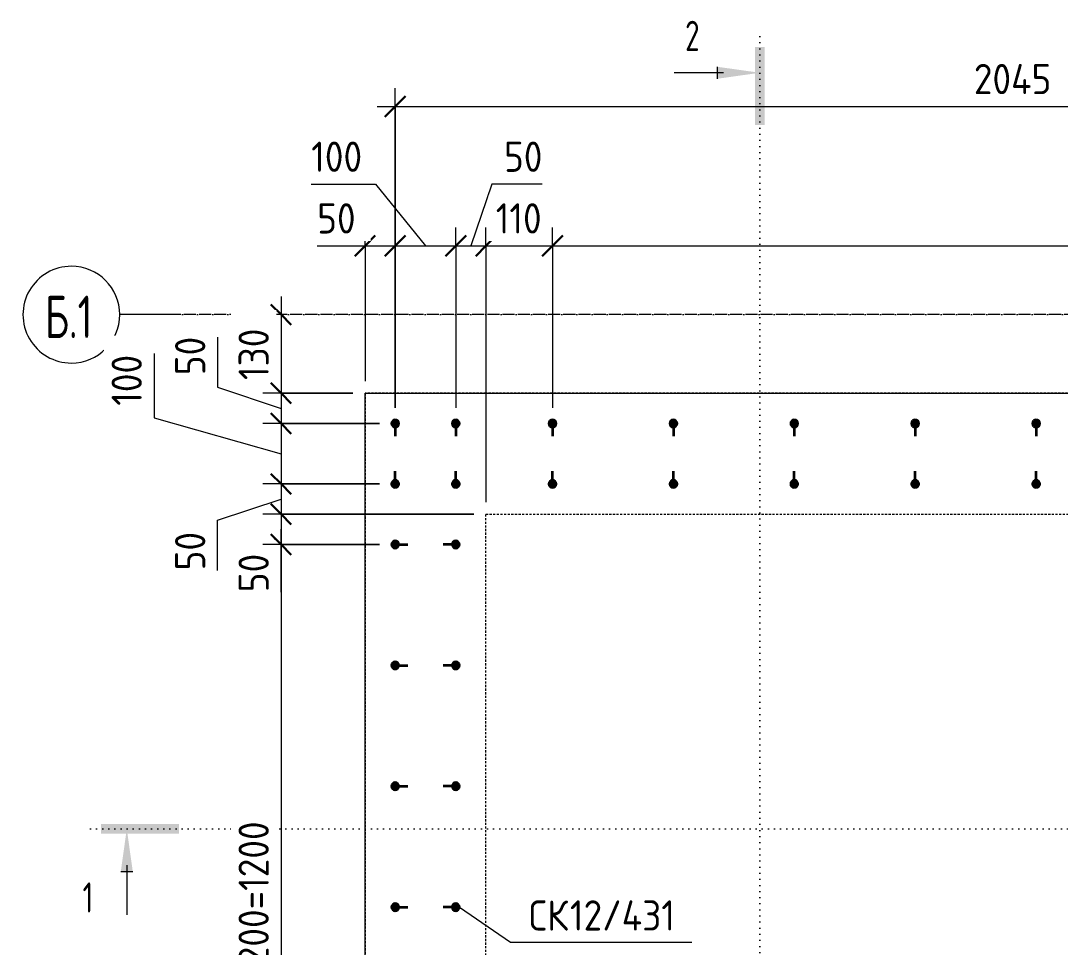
# Model space of a CAD drawing. Header units: millimetres. Extents: x 38156 to 72532, y -3741 to 33881.
# Drawn here: x 65326 to 67045, y 32349 to 33881 of the extents above; entities that cross this region are included whole.
import ezdxf

# ---------------------------------------------------------------- set-up
doc = ezdxf.new("R2010")
doc.units = ezdxf.units.MM
for name, pattern in [('01 Штриховая _4 мм_', [6, 3.5, -2.5]), ('02 Штрихпунктирная _20 мм_', [25, 20, -2.5, 0, -2.5]), ('04 Пунктир 10мм', [10, 0, -10])]:
    doc.linetypes.add(name, pattern=pattern)
for name, color, linetype, lineweight in [('AA_Dim', 7, 'Continuous', 9), ('AA_Dim-20', 7, 'Continuous', 9), ('AA_Linii', 7, 'Continuous', 9), ('AA_Razrez', 7, 'Continuous', 9), ('AA_Vinoska', 7, 'Continuous', 9), ('AF_Stena_Опалубка', 253, 'Continuous', 20), ('KR_Armatura', 7, 'Continuous', 20), ('KR_Armatura_Tonkie', 7, 'Continuous', 20), ('KR_Fundament', 7, 'Continuous', 20), ('Оси', 7, 'Continuous', 9)]:
    doc.layers.add(name, color=color, linetype=linetype, lineweight=lineweight)
doc.styles.add('ISOCPEUR', font='isocpeur.ttf', dxfattribs={"width": 0.7, "height": 70})
doc.styles.add('ISOCPEUR_1', font='isocpeur.ttf', dxfattribs={"width": 0.7, "height": 50})
doc.styles.add('ISOCPEUR_2', font='isocpeur.ttf', dxfattribs={"width": 0.9, "height": 50})
doc.dimstyles.new('01_Точн_3_знака__непрозр_', dxfattribs={"dimscale": 304.8, "dimtxt": 49.799059, "dimasz": 0.111549, "dimexe": 0.098425, "dimexo": 0.065617, "dimgap": 0.016404, "dimtad": 1, "dimdec": 3, "dimrnd": 0.001, "dimdsep": 46, "dimtxsty": 'ISOCPEUR_2', "dimblk1": 'OBLIQUE', "dimblk2": 'OBLIQUE', "dimsah": 1, "dimcen": 0.09, "dimdle": 0.098425, "dimazin": 0, "dimtfac": 1, "dimtdec": 4, "dimtix": 1, "dimtmove": 1, "dimatfit": 3, "dimfxl": 1, "dimtvp": 1, "dimtfill": 1, "dimtolj": 1, "dimtzin": 0, "dimlwd": 18, "dimlwe": 18, "dimarcsym": 2})
doc.dimstyles.new('01_Точн_3_знака__непрозр__1', dxfattribs={"dimscale": 304.8, "dimtxt": 49.799059, "dimasz": 0.111549, "dimexe": 0.098425, "dimexo": 0.065617, "dimgap": 0.016404, "dimtad": 1, "dimdec": 3, "dimrnd": 0.001, "dimdsep": 46, "dimtxsty": 'ISOCPEUR_2', "dimblk1": 'OBLIQUE', "dimblk2": 'OBLIQUE', "dimsah": 1, "dimcen": 0.09, "dimdle": 0.098425, "dimazin": 0, "dimtfac": 1, "dimtdec": 4, "dimtix": 1, "dimtmove": 0, "dimatfit": 3, "dimfxl": 1, "dimtvp": 1, "dimtfill": 1, "dimtolj": 1, "dimtzin": 0, "dimlwd": 18, "dimlwe": 18, "dimarcsym": 2})

# ---------------------------------------------------------------- blocks, each defined once
blk = doc.blocks.new('351_Ряд стержней П переменный шаг _НесАрм_РабПлоск_ - Тип 1-3750296-ФП_Вып')
at = {"layer": 'KR_Armatura_Tonkie', "lineweight": 35}
for points in [[(-12, 2055), (-11.8, 2053.4), (-11.2, 2052), (-9.6, 2050.3), (-9, 2049.8), (-7.6, 2049.2), (-6, 2049), (-4.4, 2049.2), (-2.4, 2050.3), (-1.8, 2050.8), (-0.8, 2052), (-0.2, 2053.4), (0, 2055), (-0.2, 2056.6), (-0.8, 2058), (-1.8, 2059.2), (-3, 2060.2), (-4.4, 2060.8), (-6, 2061), (-7.6, 2060.8), (-9, 2060.2), (-10.2, 2059.2), (-11.2, 2058), (-11.8, 2056.6)], [(88, 2055), (88.2, 2053.4), (88.8, 2052), (90.4, 2050.3), (91, 2049.8), (92.4, 2049.2), (94, 2049), (95.6, 2049.2), (97.6, 2050.3), (98.2, 2050.8), (99.2, 2052), (99.8, 2053.4), (100, 2055), (99.8, 2056.6), (99.2, 2058), (98.2, 2059.2), (97, 2060.2), (95.6, 2060.8), (94, 2061), (92.4, 2060.8), (91, 2060.2), (89.8, 2059.2), (88.8, 2058), (88.2, 2056.6)], [(-12, 1955), (-11.8, 1953.4), (-11.2, 1952), (-10.1, 1950.6), (-9, 1949.8), (-7.6, 1949.2), (-6, 1949), (-4.4, 1949.2), (-3, 1949.8), (-1.8, 1950.8), (-0.8, 1952), (-0.2, 1953.4), (0, 1955), (-0.2, 1956.6), (-0.9, 1958.1), (-1.8, 1959.2), (-3, 1960.2), (-4.4, 1960.8), (-6, 1961), (-7.6, 1960.8), (-9, 1960.2), (-10.2, 1959.2), (-11.2, 1958), (-11.8, 1956.6)], [(88, 1955), (88.2, 1953.4), (88.8, 1952), (89.8, 1950.8), (91, 1949.8), (92.4, 1949.2), (94, 1949), (95.6, 1949.2), (97, 1949.8), (98.2, 1950.8), (99.2, 1952), (99.8, 1953.4), (100, 1955), (99.8, 1956.6), (99.1, 1958.1), (98.2, 1959.2), (97, 1960.2), (95.6, 1960.8), (94, 1961), (92.4, 1960.8), (91, 1960.2), (89.8, 1959.2), (88.8, 1958), (88.2, 1956.6)], [(-12, 1795), (-11.8, 1793.4), (-11.2, 1792), (-10.1, 1790.6), (-9, 1789.8), (-7.6, 1789.2), (-6, 1789), (-4.4, 1789.2), (-3, 1789.8), (-1.8, 1790.8), (-0.8, 1792), (-0.2, 1793.4), (0, 1795), (-0.2, 1796.6), (-0.8, 1798), (-1.8, 1799.2), (-3, 1800.2), (-4.4, 1800.8), (-6, 1801), (-7.6, 1800.8), (-9, 1800.2), (-10.2, 1799.2), (-11.2, 1798), (-11.8, 1796.6)], [(88, 1795), (88.2, 1793.4), (88.8, 1792), (89.8, 1790.8), (91, 1789.8), (92.4, 1789.2), (94, 1789), (95.6, 1789.2), (97, 1789.8), (98.2, 1790.8), (99.2, 1792), (99.8, 1793.4), (100, 1795), (99.8, 1796.6), (99.2, 1798), (98.2, 1799.2), (97, 1800.2), (95.6, 1800.8), (94, 1801), (92.4, 1800.8), (91, 1800.2), (89.8, 1799.2), (88.8, 1798), (88.2, 1796.6)], [(-12, 1595), (-11.8, 1593.4), (-11.2, 1592), (-10.1, 1590.6), (-8.6, 1589.6), (-7.6, 1589.2), (-6, 1589), (-4.4, 1589.2), (-3, 1589.8), (-1.8, 1590.8), (-0.8, 1592), (-0.2, 1593.4), (0, 1595), (-0.2, 1596.6), (-0.8, 1598), (-1.8, 1599.2), (-3, 1600.2), (-4.4, 1600.8), (-6, 1601), (-7.6, 1600.8), (-9, 1600.2), (-10.2, 1599.2), (-11.2, 1598), (-11.8, 1596.6)], [(88, 1595), (88.2, 1593.4), (88.8, 1592), (89.8, 1590.8), (91.4, 1589.6), (92.4, 1589.2), (94, 1589), (95.6, 1589.2), (97, 1589.8), (98.2, 1590.8), (99.2, 1592), (99.8, 1593.4), (100, 1595), (99.8, 1596.6), (99.2, 1598), (98.2, 1599.2), (97, 1600.2), (95.6, 1600.8), (94, 1601), (92.4, 1600.8), (91, 1600.2), (89.8, 1599.2), (88.8, 1598), (88.2, 1596.6)], [(-12, 1395), (-11.8, 1393.4), (-11.2, 1392), (-10.1, 1390.6), (-9, 1389.8), (-7.6, 1389.2), (-6, 1389), (-3.7, 1389.5), (-3, 1389.8), (-1.8, 1390.8), (-0.7, 1392.2), (-0.2, 1393.4), (0, 1395), (-0.2, 1396.6), (-1.1, 1398.4), (-1.8, 1399.2), (-3, 1400.2), (-4.4, 1400.8), (-6, 1401), (-7.6, 1400.8), (-9, 1400.2), (-10.2, 1399.2), (-11.2, 1398), (-11.8, 1396.6)], [(88, 1395), (88.2, 1393.4), (88.8, 1392), (89.8, 1390.8), (91, 1389.8), (92.4, 1389.2), (94, 1389), (95.6, 1389.2), (97, 1389.8), (98.2, 1390.8), (99.3, 1392.2), (99.8, 1393.4), (100, 1395), (99.8, 1396.6), (99.2, 1398), (98.2, 1399.2), (97, 1400.2), (95.6, 1400.8), (94, 1401), (92.4, 1400.8), (91, 1400.2), (89.8, 1399.2), (88.8, 1398), (88.2, 1396.6)], [(-12, 1195), (-11.8, 1193.4), (-11.2, 1192), (-10.1, 1190.6), (-9, 1189.8), (-7.6, 1189.2), (-6, 1189), (-4.4, 1189.2), (-3, 1189.8), (-1.8, 1190.8), (-0.8, 1192), (-0.2, 1193.4), (0, 1195), (-0.2, 1196.6), (-0.8, 1198), (-1.8, 1199.2), (-3, 1200.2), (-4.4, 1200.8), (-6, 1201), (-7.6, 1200.8), (-9, 1200.2), (-10.2, 1199.2), (-11.2, 1198), (-11.8, 1196.6)], [(88, 1195), (88.2, 1193.4), (88.8, 1192), (89.8, 1190.8), (91, 1189.8), (92.4, 1189.2), (94, 1189), (95.6, 1189.2), (97, 1189.8), (98.2, 1190.8), (99.2, 1192), (99.8, 1193.4), (100, 1195), (99.8, 1196.6), (99.2, 1198), (98.2, 1199.2), (97, 1200.2), (95.6, 1200.8), (94, 1201), (92.4, 1200.8), (91, 1200.2), (89.8, 1199.2), (88.8, 1198), (88.2, 1196.6)], [(-12, 995), (-11.8, 993.4), (-11.2, 992), (-10.1, 990.6), (-9, 989.8), (-7.6, 989.2), (-6, 989), (-4.4, 989.2), (-3, 989.8), (-1.8, 990.8), (-0.8, 992), (-0.2, 993.4), (0, 995), (-0.5, 997.4), (-0.8, 998), (-1.8, 999.2), (-3, 1000.2), (-4.4, 1000.8), (-6, 1001), (-7.6, 1000.8), (-9, 1000.2), (-10.2, 999.2), (-11.2, 998), (-11.8, 996.6)], [(88, 995), (88.2, 993.4), (88.8, 992), (89.8, 990.8), (91, 989.8), (92.4, 989.2), (94, 989), (95.6, 989.2), (97, 989.8), (98.2, 990.8), (99.2, 992), (99.8, 993.4), (100, 995), (99.5, 997.4), (99.2, 998), (98.2, 999.2), (97, 1000.2), (95.6, 1000.8), (94, 1001), (92.4, 1000.8), (91, 1000.2), (89.8, 999.2), (88.5, 997.4), (88.2, 996.6)]]:
    blk.add_hatch(color=256, dxfattribs=at).paths.add_polyline_path(points)
at = {"layer": 'KR_Armatura'}
for centre in [(-6, 2055), (94, 2055), (-6, 1955), (94, 1955), (-6, 1795), (94, 1795), (-6, 1595), (94, 1595), (-6, 1395), (94, 1395), (-6, 1195), (94, 1195), (-6, 995), (94, 995)]:
    blk.add_circle(centre, 6, dxfattribs=at)
at = {"layer": 'KR_Armatura_Tonkie', "lineweight": 35}
for p, q in [((0, 2055), (15, 2055)), ((88, 2055), (73, 2055)), ((0, 1955), (15, 1955)), ((88, 1955), (73, 1955)), ((0, 1795), (15, 1795)), ((88, 1795), (73, 1795)), ((0, 1595), (15, 1595)), ((88, 1595), (73, 1595)), ((0, 1395), (15, 1395)), ((88, 1395), (73, 1395)), ((0, 1195), (15, 1195)), ((88, 1195), (73, 1195)), ((0, 995), (15, 995)), ((88, 995), (73, 995))]:
    blk.add_line(p, q, dxfattribs=at)
for centre, start, end in [((-6, 2055), 360, 180), ((-6, 2055), 180, 0), ((94, 2055), 360, 180), ((94, 2055), 180, 360), ((-6, 1955), 360, 180), ((94, 1955), 360, 180), ((-6, 1955), 180, 0), ((94, 1955), 180, 360), ((-6, 1795), 360, 180), ((-6, 1795), 180, 0), ((94, 1795), 360, 180), ((94, 1795), 180, 360), ((-6, 1595), 360, 180), ((94, 1595), 360, 180), ((-6, 1595), 180, 0), ((94, 1595), 180, 360), ((-6, 1395), 360, 180), ((-6, 1395), 180, 0), ((94, 1395), 360, 180), ((94, 1395), 180, 360), ((-6, 1195), 360, 180), ((-6, 1195), 180, 0), ((94, 1195), 360, 180), ((94, 1195), 180, 360), ((-6, 995), 360, 180), ((94, 995), 360, 180), ((-6, 995), 180, 0), ((94, 995), 180, 360)]:
    blk.add_arc(centre, 6, start, end, dxfattribs=at)
blk = doc.blocks.new('351_Ряд стержней П переменный шаг _НесАрм_РабПлоск_ - Тип 1-3777036-ФП_Вып')
at = {"layer": 'KR_Armatura_Tonkie', "lineweight": 35}
for points in [[(-6, 669), (-4.4, 669.2), (-3, 669.8), (-1.3, 671.4), (-0.8, 672), (-0.2, 673.4), (0, 675), (-0.2, 676.6), (-1.3, 678.6), (-1.8, 679.2), (-3, 680.2), (-4.4, 680.8), (-6, 681), (-7.6, 680.8), (-9, 680.2), (-10.2, 679.2), (-11.2, 678), (-11.8, 676.6), (-12, 675), (-11.8, 673.4), (-11.2, 672), (-10.2, 670.8), (-9, 669.8), (-7.6, 669.2)], [(94, 669), (95.6, 669.2), (97, 669.8), (98.2, 670.8), (99.2, 672), (99.8, 673.4), (100, 675), (99.8, 676.6), (99.2, 678), (98.2, 679.2), (97, 680.2), (95.6, 680.8), (94, 681), (92.4, 680.8), (91, 680.2), (89.8, 679.2), (88.8, 678), (88.1, 676), (88, 675), (88.2, 673.4), (88.8, 672), (89.8, 670.8), (91, 669.8), (92.4, 669.2)], [(-6, 469), (-4.4, 469.2), (-3, 469.8), (-1.3, 471.4), (-0.8, 472), (-0.2, 473.4), (0, 475), (-0.2, 476.6), (-1.3, 478.6), (-1.8, 479.2), (-3, 480.2), (-4.4, 480.8), (-6, 481), (-7.6, 480.8), (-9, 480.2), (-10.2, 479.2), (-11.2, 478), (-11.8, 476.6), (-12, 475), (-11.8, 473.4), (-11.2, 472), (-10.2, 470.8), (-9, 469.8), (-7.6, 469.2)], [(94, 469), (95.6, 469.2), (97, 469.8), (98.2, 470.8), (99.2, 472), (99.8, 473.4), (100, 475), (99.8, 476.6), (99.2, 478), (98.2, 479.2), (97, 480.2), (95.6, 480.8), (94, 481), (92.4, 480.8), (90.9, 480.1), (89.8, 479.2), (88.8, 478), (88.2, 476.6), (88, 475), (88.2, 473.4), (89.1, 471.7), (89.8, 470.8), (91, 469.8), (92.4, 469.2)], [(-6, 269), (-4.4, 269.2), (-3, 269.8), (-1.3, 271.4), (-0.8, 272), (-0.2, 273.4), (0, 275), (-0.2, 276.6), (-1.3, 278.6), (-1.8, 279.2), (-3, 280.2), (-4.4, 280.8), (-6, 281), (-7.6, 280.8), (-9, 280.2), (-10.2, 279.2), (-11.4, 277.4), (-11.8, 276.6), (-12, 275), (-11.8, 273.4), (-11.2, 272), (-10.2, 270.8), (-9, 269.8), (-7.6, 269.2)], [(94, 269), (95.6, 269.2), (97, 269.8), (98.2, 270.8), (99.2, 272), (99.8, 273.4), (100, 275), (99.8, 276.6), (99.2, 278), (98.2, 279.2), (97, 280.2), (95.6, 280.8), (94, 281), (92.4, 280.8), (91, 280.2), (89.8, 279.2), (88.6, 277.4), (88.2, 276.6), (88, 275), (88.2, 273.4), (88.8, 272), (89.8, 270.8), (91, 269.8), (92.4, 269.2)], [(-6, 69), (-4.4, 69.2), (-3, 69.8), (-1.3, 71.4), (-0.8, 72), (-0.2, 73.4), (0, 75), (-0.2, 76.6), (-1.3, 78.6), (-1.8, 79.2), (-3, 80.2), (-4.4, 80.8), (-6, 81), (-7.6, 80.8), (-9, 80.2), (-10.2, 79.2), (-11.2, 78), (-11.8, 76.6), (-12, 75), (-11.8, 73.4), (-11.2, 72), (-10.2, 70.8), (-9, 69.8), (-7.6, 69.2)], [(94, 69), (95.6, 69.2), (97, 69.8), (98.2, 70.8), (99.2, 72), (99.8, 73.4), (100, 75), (99.8, 76.6), (99.2, 78), (98.2, 79.2), (97, 80.2), (95.6, 80.8), (94, 81), (92.4, 80.8), (90.9, 80.1), (89.8, 79.2), (88.8, 78), (88.2, 76.6), (88, 75), (88.2, 73.4), (88.8, 72), (89.8, 70.8), (91, 69.8), (92.4, 69.2)], [(-6, -131), (-4.4, -130.8), (-3, -130.2), (-1.3, -128.6), (-0.8, -128), (-0.2, -126.6), (0, -125), (-0.2, -123.4), (-1.3, -121.4), (-1.8, -120.8), (-3, -119.8), (-4.4, -119.2), (-6, -119), (-7.6, -119.2), (-9, -119.8), (-10.2, -120.8), (-11.2, -122), (-11.8, -123.4), (-12, -125), (-11.8, -126.6), (-11.2, -128), (-10.2, -129.2), (-9, -130.2), (-7.6, -130.8)], [(94, -131), (95.6, -130.8), (97, -130.2), (98.2, -129.2), (99.2, -128), (99.8, -126.6), (100, -125), (99.8, -123.4), (99.2, -122), (98.2, -120.8), (97, -119.8), (95.6, -119.2), (94, -119), (92.4, -119.2), (91, -119.8), (89.4, -121.2), (88.8, -122), (88.2, -123.4), (88, -125), (88.2, -126.6), (88.8, -128), (89.8, -129.2), (91, -130.2), (92.4, -130.8)], [(-6, -331), (-4.4, -330.8), (-2.8, -330), (-1.3, -328.6), (-0.8, -328), (-0.2, -326.6), (0, -325), (-0.2, -323.4), (-1.3, -321.4), (-1.8, -320.8), (-3, -319.8), (-4.4, -319.2), (-6.8, -319.1), (-7.6, -319.2), (-9, -319.8), (-10.2, -320.8), (-11.2, -322), (-11.8, -323.4), (-12, -325), (-11.8, -326.6), (-11.2, -328), (-10.2, -329.2), (-8.2, -330.5), (-7.6, -330.8)], [(94, -331), (95.6, -330.8), (97.2, -330), (98.2, -329.2), (99.2, -328), (99.8, -326.6), (100, -325), (99.8, -323.4), (99.2, -322), (98.2, -320.8), (97, -319.8), (95.6, -319.2), (94, -319), (92.4, -319.2), (90.9, -319.9), (89.8, -320.8), (88.8, -322), (88.2, -323.4), (88, -325), (88.2, -326.6), (88.8, -328), (89.8, -329.2), (91, -330.2), (92.4, -330.8)], [(-6, -531), (-4.4, -530.8), (-3, -530.2), (-1.3, -528.6), (-0.8, -528), (-0.2, -526.6), (0, -525), (-0.2, -523.4), (-1.3, -521.4), (-1.8, -520.8), (-3, -519.8), (-4.4, -519.2), (-6, -519), (-7.6, -519.2), (-9, -519.8), (-10.2, -520.8), (-11.2, -522), (-11.8, -523.4), (-12, -525), (-11.8, -526.6), (-11.2, -528), (-10.2, -529.2), (-9, -530.2), (-7.6, -530.8)], [(94, -531), (95.6, -530.8), (97, -530.2), (98.2, -529.2), (99.2, -528), (99.8, -526.6), (100, -525), (99.8, -523.4), (99.2, -522), (98.2, -520.8), (97, -519.8), (95.6, -519.2), (94, -519), (92.4, -519.2), (90.9, -519.9), (89.8, -520.8), (88.8, -522), (88.2, -523.4), (88, -525), (88.2, -526.6), (88.8, -528), (89.8, -529.2), (91, -530.2), (92.4, -530.8)], [(-6, -581), (-4.4, -580.8), (-3, -580.2), (-1.3, -578.6), (-0.8, -578), (-0.2, -576.6), (0, -575), (-0.2, -573.4), (-1.3, -571.4), (-1.8, -570.8), (-3, -569.8), (-4.4, -569.2), (-6, -569), (-7.6, -569.2), (-9, -569.8), (-10.2, -570.8), (-11.2, -572), (-11.8, -573.4), (-12, -575), (-11.8, -576.6), (-11.2, -578), (-10.2, -579.2), (-9, -580.2), (-7.6, -580.8)], [(94, -581), (95.6, -580.8), (97, -580.2), (98.2, -579.2), (99.2, -578), (99.8, -576.6), (100, -575), (99.8, -573.4), (99.2, -572), (98.2, -570.8), (97, -569.8), (95.6, -569.2), (94, -569), (92.4, -569.2), (90.9, -569.9), (89.8, -570.8), (88.8, -572), (88.2, -573.4), (88, -575), (88.3, -576.8), (88.8, -578), (89.8, -579.2), (91, -580.2), (92.4, -580.8)], [(-6, -681), (-4.4, -680.8), (-3, -680.2), (-1.3, -678.6), (-0.8, -678), (-0.2, -676.6), (0, -675), (-0.2, -673.4), (-1, -671.7), (-1.8, -670.8), (-3, -669.8), (-4.4, -669.2), (-6, -669), (-7.6, -669.2), (-9, -669.8), (-10.2, -670.8), (-11.2, -672), (-11.8, -673.4), (-12, -675), (-11.8, -676.6), (-11.2, -678), (-10.2, -679.2), (-9, -680.2), (-7.6, -680.8)], [(94, -681), (95.6, -680.8), (97, -680.2), (98.2, -679.2), (99.2, -678), (99.8, -676.6), (100, -675), (99.8, -673.4), (99, -671.7), (98.2, -670.8), (97, -669.8), (95.6, -669.2), (94, -669), (92.4, -669.2), (91, -669.8), (89.8, -670.8), (88.8, -672), (88.2, -673.4), (88, -675), (88.2, -676.6), (88.8, -678), (89.8, -679.2), (91, -680.2), (92.4, -680.8)]]:
    blk.add_hatch(color=256, dxfattribs=at).paths.add_polyline_path(points)
at = {"layer": 'KR_Armatura'}
for centre in [(-6, 675), (94, 675), (-6, 475), (94, 475), (-6, 275), (94, 275), (-6, 75), (94, 75), (-6, -125), (94, -125), (-6, -325), (94, -325), (-6, -525), (94, -525), (-6, -575), (94, -575), (-6, -675), (94, -675)]:
    blk.add_circle(centre, 6, dxfattribs=at)
at = {"layer": 'KR_Armatura_Tonkie', "lineweight": 35}
for p, q in [((0, 675), (15, 675)), ((88, 675), (73, 675)), ((0, 475), (15, 475)), ((88, 475), (73, 475)), ((0, 275), (15, 275)), ((88, 275), (73, 275)), ((0, 75), (15, 75)), ((88, 75), (73, 75)), ((0, -125), (15, -125)), ((88, -125), (73, -125)), ((0, -325), (15, -325)), ((88, -325), (73, -325)), ((0, -525), (15, -525)), ((88, -525), (73, -525)), ((0, -575), (15, -575)), ((88, -575), (73, -575)), ((0, -675), (15, -675)), ((88, -675), (73, -675))]:
    blk.add_line(p, q, dxfattribs=at)
for centre, start, end in [((-6, 675), 360, 180), ((-6, 675), 180, 0), ((94, 675), 360, 180), ((94, 675), 180, 360), ((-6, 475), 360, 180), ((-6, 475), 180, 0), ((94, 475), 360, 180), ((94, 475), 180, 360), ((-6, 275), 360, 180), ((94, 275), 360, 180), ((-6, 275), 180, 360), ((94, 275), 180, 360), ((-6, 75), 360, 180), ((-6, 75), 180, 360), ((94, 75), 360, 180), ((94, 75), 180, 360), ((-6, -125), 360, 180), ((94, -125), 360, 180), ((-6, -125), 180, 360), ((94, -125), 180, 360), ((-6, -325), 360, 180), ((-6, -325), 180, 0), ((94, -325), 360, 180), ((94, -325), 180, 360), ((-6, -525), 360, 180), ((-6, -525), 180, 0), ((94, -525), 360, 180), ((94, -525), 180, 360), ((-6, -575), 360, 180), ((-6, -575), 180, 0), ((94, -575), 360, 180), ((94, -575), 180, 360), ((-6, -675), 360, 180), ((94, -675), 360, 180), ((-6, -675), 180, 0), ((94, -675), 180, 360)]:
    blk.add_arc(centre, 6, start, end, dxfattribs=at)
blk = doc.blocks.new('Ось сетки - d_4мм-2765513-ФП_Вып')
at = {"layer": 'Оси'}
for start, end in [(360, 180), (360, 180), (180, 360), (180, 360)]:
    blk.add_arc((0, 0), 4, start, end, dxfattribs=at)
blk = doc.blocks.new('Разрез - Номер узла_ спереди-394134-ФП_Вып')
at = {"layer": 'AA_Razrez'}
for points in [[(7.329, 0.404), (7.329, -0.394), (0.873, -0.394), (0.873, 0.404)], [(3.497, -3.533), (2.503, -3.533), (3, 0)]]:
    blk.add_hatch(color=256, dxfattribs=at).paths.add_polyline_path(points)
for p, q in [((3, -3), (3, -7.096)), ((2.503, -3.533), (3.497, -3.533))]:
    blk.add_line(p, q, dxfattribs=at)
blk = doc.blocks.new('DIMBLOCK43-ФП_Вып')
at = {"layer": 'AA_Dim-20', "lineweight": 18}
for p, q in [((65945, 33241), (65945, 33769.4)), ((65915, 33739.4), (67990, 33739.4)), ((65945, 33739.4), (65945, 33241)), ((67990, 33743.5), (67990, 33709.4)), ((67990, 33739.4), (67990, 33743.5))]:
    blk.add_line(p, q, dxfattribs=at)
at = {"layer": 'AA_Dim-20', "lineweight": 30}
for p, q in [((65945, 33739.4), (65962, 33756.4)), ((67990, 33739.4), (68007, 33756.4)), ((65945, 33739.4), (65928, 33722.4)), ((67990, 33739.4), (67973, 33722.4))]:
    blk.add_line(p, q, dxfattribs=at)
at = {"layer": 'AA_Dim-20', "color": 0, "lineweight": 18, "insert": (66901.9, 33809.7), "char_height": 50, "width": 157.442, "attachment_point": 1, "line_spacing_factor": 1.149209, "style": 'ISOCPEUR_2', "bg_fill": 3, "box_fill_scale": 1.25, "bg_fill_color": 256, "bg_fill_true_color": 13158600, "bg_fill_transparency": 0}
blk.add_mtext('2045', dxfattribs=at)
blk = doc.blocks.new('_Oblique')
at = {"color": 0, "linetype": 'ByBlock', "lineweight": -2}
blk.add_line((-0.5, -0.5), (0.5, 0.5), dxfattribs=at)
blk = doc.blocks.new('042_М_Арматуры - Диам длина поз _ Шаг колво-3174169-ФП_Вып')
at = {"layer": 'AA_Vinoska'}
blk.add_line((-7.5, 0), (7.5, 0), dxfattribs=at)
blk = doc.blocks.new('DIMBLOCK45-ФП_Вып')
at = {"layer": 'AA_Dim-20', "lineweight": 18}
for p, q in [((65895, 33508.9), (65895, 33538.9)), ((65945, 33508.9), (65945, 33538.9)), ((66045, 33508.9), (66045, 33538.9)), ((65815.8, 33508.9), (65899, 33508.9)), ((65865, 33508.9), (65945, 33508.9)), ((65895, 33508.9), (65895, 33285)), ((65899, 33508.9), (65920, 33508.9)), ((65945, 33508.9), (65945, 33241)), ((66045, 33508.9), (66045, 33241))]:
    blk.add_line(p, q, dxfattribs=at)
at = {"layer": 'AA_Dim-20', "lineweight": 30}
for p, q in [((65895, 33508.9), (65912, 33525.9)), ((65945, 33508.9), (65962, 33525.9)), ((66045, 33508.9), (66062, 33525.9)), ((65895, 33508.9), (65878, 33491.9)), ((65945, 33508.9), (65928, 33491.9)), ((66045, 33508.9), (66028, 33491.9))]:
    blk.add_line(p, q, dxfattribs=at)
at = {"layer": 'AA_Dim-20', "color": 0, "lineweight": 18, "insert": (65815.8, 33579.2), "char_height": 50, "width": 75.848, "attachment_point": 1, "line_spacing_factor": 1.149209, "style": 'ISOCPEUR_2', "bg_fill": 3, "box_fill_scale": 1.25, "bg_fill_color": 256, "bg_fill_true_color": 13158600, "bg_fill_transparency": 0}
blk.add_mtext('50', dxfattribs=at)
blk = doc.blocks.new('_None')
blk = doc.blocks.new('DIMBLOCK46-ФП_Вып')
at = {"layer": 'AA_Dim-20', "lineweight": 18}
for p, q in [((65806, 33610.9), (65912.2, 33610.9)), ((65912.2, 33610.9), (65995, 33508.9)), ((65945, 33508.9), (65945, 33538.9)), ((66045, 33508.9), (66045, 33538.9)), ((66095, 33508.9), (66095, 33538.9)), ((65945, 33508.9), (66045, 33508.9)), ((65945, 33508.9), (65945, 33241)), ((66045, 33508.9), (66045, 33241)), ((66095, 33508.9), (66095, 33085))]:
    blk.add_line(p, q, dxfattribs=at)
at = {"layer": 'AA_Dim-20', "lineweight": 30}
for p, q in [((65945, 33508.9), (65962, 33525.9)), ((66045, 33508.9), (66062, 33525.9)), ((66095, 33508.9), (66112, 33525.9)), ((65945, 33508.9), (65928, 33491.9)), ((66045, 33508.9), (66028, 33491.9)), ((66095, 33508.9), (66078, 33491.9))]:
    blk.add_line(p, q, dxfattribs=at)
at = {"layer": 'AA_Dim-20', "color": 0, "lineweight": 18, "insert": (65806, 33681.2), "char_height": 50, "width": 103.429, "attachment_point": 1, "line_spacing_factor": 1.149209, "style": 'ISOCPEUR_2', "bg_fill": 3, "box_fill_scale": 1.25, "bg_fill_color": 256, "bg_fill_true_color": 13158600, "bg_fill_transparency": 0}
blk.add_mtext('100', dxfattribs=at)
blk = doc.blocks.new('DIMBLOCK47-ФП_Вып')
at = {"layer": 'AA_Dim-20', "lineweight": 18}
for p, q in [((66104.8, 33610.9), (66070, 33508.9)), ((66188, 33610.9), (66104.8, 33610.9)), ((66045, 33508.9), (66045, 33538.9)), ((66095, 33508.9), (66095, 33538.9)), ((66205, 33508.9), (66205, 33538.9)), ((66045, 33508.9), (66095, 33508.9)), ((66045, 33508.9), (66045, 33241)), ((66095, 33508.9), (66095, 33085)), ((66205, 33508.9), (66205, 33241))]:
    blk.add_line(p, q, dxfattribs=at)
at = {"layer": 'AA_Dim-20', "lineweight": 30}
for p, q in [((66045, 33508.9), (66062, 33525.9)), ((66095, 33508.9), (66112, 33525.9)), ((66205, 33508.9), (66222, 33525.9)), ((66045, 33508.9), (66028, 33491.9)), ((66095, 33508.9), (66078, 33491.9)), ((66205, 33508.9), (66188, 33491.9))]:
    blk.add_line(p, q, dxfattribs=at)
at = {"layer": 'AA_Dim-20', "color": 0, "lineweight": 18, "insert": (66124.8, 33681.2), "char_height": 50, "width": 75.848, "attachment_point": 1, "line_spacing_factor": 1.149209, "style": 'ISOCPEUR_2', "bg_fill": 3, "box_fill_scale": 1.25, "bg_fill_color": 256, "bg_fill_true_color": 13158600, "bg_fill_transparency": 0}
blk.add_mtext('50', dxfattribs=at)
blk = doc.blocks.new('DIMBLOCK48-ФП_Вып')
at = {"layer": 'AA_Dim-20', "lineweight": 18}
for p, q in [((66095, 33508.9), (66095, 33538.9)), ((66205, 33508.9), (66205, 33538.9)), ((66095, 33508.9), (66205, 33508.9)), ((66095, 33508.9), (66095, 33085)), ((66205, 33508.9), (66205, 33241))]:
    blk.add_line(p, q, dxfattribs=at)
at = {"layer": 'AA_Dim-20', "lineweight": 30}
for p, q in [((66095, 33508.9), (66112, 33525.9)), ((66205, 33508.9), (66222, 33525.9)), ((66095, 33508.9), (66078, 33491.9)), ((66205, 33508.9), (66188, 33491.9))]:
    blk.add_line(p, q, dxfattribs=at)
at = {"layer": 'AA_Dim-20', "color": 0, "lineweight": 18, "insert": (66111.2, 33579.2), "char_height": 50, "width": 93.086, "attachment_point": 1, "line_spacing_factor": 1.149209, "style": 'ISOCPEUR_2', "bg_fill": 3, "box_fill_scale": 1.25, "bg_fill_color": 256, "bg_fill_true_color": 13158600, "bg_fill_transparency": 0}
blk.add_mtext('110', dxfattribs=at)
blk = doc.blocks.new('DIMBLOCK49-ФП_Вып')
at = {"layer": 'AA_Dim-20', "lineweight": 18}
for p, q in [((66205, 33508.9), (66205, 33538.9)), ((69805, 33508.9), (69805, 33538.9)), ((69955, 33508.9), (69955, 33538.9)), ((66205, 33508.9), (69805, 33508.9)), ((66205, 33508.9), (66205, 33241)), ((69805, 33508.9), (69805, 33241)), ((69955, 33508.9), (69955, 33241))]:
    blk.add_line(p, q, dxfattribs=at)
at = {"layer": 'AA_Dim-20', "lineweight": 30}
for p, q in [((66205, 33508.9), (66222, 33525.9)), ((69805, 33508.9), (69822, 33525.9)), ((69955, 33508.9), (69972, 33525.9)), ((66205, 33508.9), (66188, 33491.9)), ((69805, 33508.9), (69788, 33491.9)), ((69955, 33508.9), (69938, 33491.9))]:
    blk.add_line(p, q, dxfattribs=at)
at = {"layer": 'AA_Dim-20', "color": 0, "lineweight": 18, "insert": (67835.4, 33579.2), "char_height": 50, "width": 406.82, "attachment_point": 1, "line_spacing_factor": 1.149209, "style": 'ISOCPEUR_2', "bg_fill": 3, "box_fill_scale": 1.25, "bg_fill_color": 256, "bg_fill_true_color": 13158600, "bg_fill_transparency": 0}
blk.add_mtext('18х200=3600', dxfattribs=at)
blk = doc.blocks.new('DIMBLOCK74-ФП_Вып')
at = {"layer": 'AA_Dim-20', "lineweight": 18}
for p, q in [((65756.1, 33425), (65756.1, 33265)), ((65760.2, 33395), (65726.1, 33395)), ((65756.1, 33395), (65760.2, 33395)), ((65875, 33265), (65726.1, 33265)), ((65756.1, 33265), (65875, 33265))]:
    blk.add_line(p, q, dxfattribs=at)
at = {"layer": 'AA_Dim-20', "lineweight": 30}
for p, q in [((65756.1, 33395), (65739.1, 33412)), ((65756.1, 33395), (65773.1, 33378)), ((65756.1, 33265), (65739.1, 33282)), ((65756.1, 33265), (65773.1, 33248))]:
    blk.add_line(p, q, dxfattribs=at)
at = {"layer": 'AA_Dim-20', "color": 0, "lineweight": 18, "insert": (65685.8, 33286.9), "char_height": 50, "width": 103.429, "attachment_point": 1, "rotation": 90, "line_spacing_factor": 1.149209, "style": 'ISOCPEUR_2', "bg_fill": 3, "box_fill_scale": 1.25, "bg_fill_color": 256, "bg_fill_true_color": 13158600, "bg_fill_transparency": 0}
blk.add_mtext('130', dxfattribs=at)
blk = doc.blocks.new('DIMBLOCK75-ФП_Вып')
at = {"layer": 'AA_Dim-20', "lineweight": 18}
for p, q in [((65651.1, 33358), (65651.1, 33274.8)), ((65651.1, 33274.8), (65756.1, 33240)), ((65875, 33265), (65726.1, 33265)), ((65756.1, 33265), (65756.1, 33215)), ((65756.1, 33265), (65875, 33265)), ((65919, 33215), (65726.1, 33215)), ((65756.1, 33215), (65919, 33215))]:
    blk.add_line(p, q, dxfattribs=at)
at = {"layer": 'AA_Dim-20', "lineweight": 30}
for p, q in [((65756.1, 33265), (65739.1, 33282)), ((65756.1, 33265), (65773.1, 33248)), ((65756.1, 33215), (65739.1, 33232)), ((65756.1, 33215), (65773.1, 33198))]:
    blk.add_line(p, q, dxfattribs=at)
at = {"layer": 'AA_Dim-20', "color": 0, "lineweight": 18, "insert": (65580.8, 33294.8), "char_height": 50, "width": 75.848, "attachment_point": 1, "rotation": 90, "line_spacing_factor": 1.149209, "style": 'ISOCPEUR_2', "bg_fill": 3, "box_fill_scale": 1.25, "bg_fill_color": 256, "bg_fill_true_color": 13158600, "bg_fill_transparency": 0}
blk.add_mtext('50', dxfattribs=at)
blk = doc.blocks.new('DIMBLOCK76-ФП_Вып')
at = {"layer": 'AA_Dim-20', "lineweight": 18}
for p, q in [((65546.1, 33330.5), (65546.1, 33224.3)), ((65546.1, 33224.3), (65756.1, 33165)), ((65919, 33215), (65726.1, 33215)), ((65756.1, 33215), (65756.1, 33115)), ((65756.1, 33215), (65919, 33215)), ((65919, 33115), (65726.1, 33115)), ((65756.1, 33115), (65919, 33115))]:
    blk.add_line(p, q, dxfattribs=at)
at = {"layer": 'AA_Dim-20', "lineweight": 30}
for p, q in [((65756.1, 33215), (65739.1, 33232)), ((65756.1, 33215), (65773.1, 33198)), ((65756.1, 33115), (65739.1, 33132)), ((65756.1, 33115), (65773.1, 33098))]:
    blk.add_line(p, q, dxfattribs=at)
at = {"layer": 'AA_Dim-20', "color": 0, "lineweight": 18, "insert": (65475.8, 33244.3), "char_height": 50, "width": 103.429, "attachment_point": 1, "rotation": 90, "line_spacing_factor": 1.149209, "style": 'ISOCPEUR_2', "bg_fill": 3, "box_fill_scale": 1.25, "bg_fill_color": 256, "bg_fill_true_color": 13158600, "bg_fill_transparency": 0}
blk.add_mtext('100', dxfattribs=at)
blk = doc.blocks.new('DIMBLOCK77-ФП_Вып')
at = {"layer": 'AA_Dim-20', "lineweight": 30}
for p, q in [((65756.1, 33115), (65739.1, 33132)), ((65756.1, 33115), (65773.1, 33098)), ((65756.1, 33065), (65739.1, 33082)), ((65756.1, 33065), (65773.1, 33048))]:
    blk.add_line(p, q, dxfattribs=at)
at = {"layer": 'AA_Dim-20', "lineweight": 18}
for p, q in [((65919, 33115), (65726.1, 33115)), ((65756.1, 33115), (65756.1, 33065)), ((65756.1, 33115), (65919, 33115)), ((65651.1, 33055.2), (65756.1, 33090)), ((66075, 33065), (65726.1, 33065)), ((65756.1, 33065), (66075, 33065)), ((65651.1, 32972), (65651.1, 33055.2))]:
    blk.add_line(p, q, dxfattribs=at)
at = {"layer": 'AA_Dim-20', "color": 0, "lineweight": 18, "insert": (65580.8, 32972), "char_height": 50, "width": 75.848, "attachment_point": 1, "rotation": 90, "line_spacing_factor": 1.149209, "style": 'ISOCPEUR_2', "bg_fill": 3, "box_fill_scale": 1.25, "bg_fill_color": 256, "bg_fill_true_color": 13158600, "bg_fill_transparency": 0}
blk.add_mtext('50', dxfattribs=at)
blk = doc.blocks.new('DIMBLOCK78-ФП_Вып')
at = {"layer": 'AA_Dim-20', "lineweight": 30}
for p, q in [((65756.1, 33065), (65739.1, 33082)), ((65756.1, 33065), (65773.1, 33048)), ((65756.1, 33015), (65739.1, 33032)), ((65756.1, 33015), (65773.1, 32998))]:
    blk.add_line(p, q, dxfattribs=at)
at = {"layer": 'AA_Dim-20', "lineweight": 18}
for p, q in [((66075, 33065), (65726.1, 33065)), ((65756.1, 33065), (65756.1, 32985)), ((65756.1, 33065), (66075, 33065)), ((65756.1, 33019.1), (65756.1, 33040)), ((65919, 33015), (65726.1, 33015)), ((65756.1, 32935.9), (65756.1, 33019.1)), ((65756.1, 33015), (65919, 33015))]:
    blk.add_line(p, q, dxfattribs=at)
at = {"layer": 'AA_Dim-20', "color": 0, "lineweight": 18, "insert": (65685.8, 32935.9), "char_height": 50, "width": 75.848, "attachment_point": 1, "rotation": 90, "line_spacing_factor": 1.149209, "style": 'ISOCPEUR_2', "bg_fill": 3, "box_fill_scale": 1.25, "bg_fill_color": 256, "bg_fill_true_color": 13158600, "bg_fill_transparency": 0}
blk.add_mtext('50', dxfattribs=at)
blk = doc.blocks.new('DIMBLOCK79-ФП_Вып')
at = {"layer": 'AA_Dim-20', "lineweight": 18}
for p, q in [((65756.1, 33045), (65756.1, 31785)), ((65756.1, 33015), (65726.1, 33015)), ((65756.1, 33015), (65919, 33015)), ((65756.1, 31815), (65726.1, 31815)), ((65756.1, 31815), (65919, 31815))]:
    blk.add_line(p, q, dxfattribs=at)
at = {"layer": 'AA_Dim-20', "lineweight": 30}
for p, q in [((65756.1, 33015), (65739.1, 33032)), ((65756.1, 33015), (65773.1, 32998)), ((65756.1, 31815), (65739.1, 31832)), ((65756.1, 31815), (65773.1, 31798))]:
    blk.add_line(p, q, dxfattribs=at)
at = {"layer": 'AA_Dim-20', "color": 0, "lineweight": 18, "insert": (65685.8, 32261.3), "char_height": 50, "width": 368.896, "attachment_point": 1, "rotation": 90, "line_spacing_factor": 1.149209, "style": 'ISOCPEUR_2', "bg_fill": 3, "box_fill_scale": 1.25, "bg_fill_color": 256, "bg_fill_true_color": 13158600, "bg_fill_transparency": 0}
blk.add_mtext('6х200=1200', dxfattribs=at)

msp = doc.modelspace()

# ---------------------------------------------------------------- linework, layer by layer
at = {"layer": 'AA_Linii', "lineweight": 20}
for p, q in [((65938.9575, 33215), (65940.9575, 33215)), ((65938.9575, 33115), (65940.9575, 33115))]:
    msp.add_line(p, q, dxfattribs=at)
at = {"layer": 'AA_Razrez', "linetype": '04 Пунктир 10мм'}
for p, q in [((66548.0034, 33855.0524), (66548.0034, 30921.7927)), ((65440.9639, 32544.46), (72525.1655, 32544.46))]:
    msp.add_line(p, q, dxfattribs=at)
at = {"layer": 'AA_Vinoska'}
msp.add_line((66050.9575, 32414.9084), (66135.4344, 32357.2724), dxfattribs=at)
at = {"layer": 'AF_Stena_Опалубка', "linetype": '01 Штриховая _4 мм_'}
for p, q in [((65894.9575, 33265), (65894.9575, 31615)), ((66094.9575, 33265), (65894.9575, 33265)), ((72054.9575, 33265), (66094.9575, 33265)), ((66094.9575, 31615), (66094.9575, 33065)), ((66094.9575, 33065), (71854.9575, 33065))]:
    msp.add_line(p, q, dxfattribs=at)
at = {"layer": 'KR_Fundament'}
for p, q in [((65894.9575, 31615), (65894.9575, 33265)), ((65894.9575, 33265), (72054.9575, 33265))]:
    msp.add_line(p, q, dxfattribs=at)
at = {"layer": 'Оси'}
msp.add_line((65589.2241, 33395), (65489.2241, 33395), dxfattribs=at)
at = {"layer": 'Оси', "linetype": '02 Штрихпунктирная _20 мм_'}
msp.add_line((72216.6542, 33395), (65589.2241, 33395), dxfattribs=at)

# ---------------------------------------------------------------- block references
at = {"layer": 'AA_Razrez', "xscale": 19.99999999999999, "yscale": 19.99999999999999, "zscale": 19.99999999999999, "rotation": 269.9999999999996}
msp.add_blockref('Разрез - Номер узла_ спереди-394134-ФП_Вып', (66548.0034, 33855.0524), dxfattribs=at)
at = {"layer": 'AA_Razrez', "xscale": 19.99999999999999, "yscale": 19.99999999999999, "zscale": 19.99999999999999}
msp.add_blockref('Разрез - Номер узла_ спереди-394134-ФП_Вып', (65440.9639, 32544.46), dxfattribs=at)
at = {"layer": 'AA_Vinoska', "xscale": 19.99999999999999, "yscale": 19.99999999999999, "zscale": 19.99999999999999}
msp.add_blockref('042_М_Арматуры - Диам длина поз _ Шаг колво-3174169-ФП_Вып', (66285.4344, 32357.2724), dxfattribs=at)
at = {"layer": 'KR_Armatura_Tonkie', "lineweight": 35, "rotation": 89.99999999999962}
msp.add_blockref('351_Ряд стержней П переменный шаг _НесАрм_РабПлоск_ - Тип 1-3750296-ФП_Вып', (67999.9575, 33121), dxfattribs=at)
at = {"layer": 'KR_Armatura_Tonkie', "lineweight": 35}
msp.add_blockref('351_Ряд стержней П переменный шаг _НесАрм_РабПлоск_ - Тип 1-3777036-ФП_Вып', (65950.9575, 32340), dxfattribs=at)
at = {"layer": 'Оси', "xscale": 19.99999999999999, "yscale": 19.99999999999999, "zscale": 19.99999999999999, "rotation": 89.99999999999979}
msp.add_blockref('Ось сетки - d_4мм-2765513-ФП_Вып', (65409.2241, 33395), dxfattribs=at)

# ---------------------------------------------------------------- texts
at = {"layer": 'AA_Razrez', "char_height": 50, "attachment_point": 1, "style": 'ISOCPEUR_1'}
for s, insert, width in [('\\fISOCPEUR|b0|i0|c204|p34|;\\W.7;2', (66424.3859, 33881.0217), 30.303787), ('\\fISOCPEUR|b0|i0|c204|p34|;\\W.7;1', (65427.9554, 32456.0634), 21.324887)]:
    msp.add_mtext(s, dxfattribs=dict(at, insert=insert, width=width))
at = {"layer": 'AA_Vinoska', "char_height": 50, "attachment_point": 1, "style": 'ISOCPEUR_2'}
for s, insert, width in [('СК', (66166.0172, 32426.3545), 82.253137), ('12/431', (66233.8828, 32426.3545), 215.012587)]:
    msp.add_mtext(s, dxfattribs=dict(at, insert=insert, width=width))
at = {"layer": 'Оси', "char_height": 70, "width": 48.261587, "attachment_point": 1, "style": 'ISOCPEUR'}
for s, insert in [('\\fISOCPEUR|b0|i0|c204|p34|;\\W.7;Б', (65365.3787, 33426.4076)), ('.1', (65405.1985, 33426.4076))]:
    msp.add_mtext(s, dxfattribs=dict(at, insert=insert))

# ---------------------------------------------------------------- next in the draw order: dimensions: what is measured, and where the dimension line sits
at = {"layer": 'AA_Dim', "lineweight": 18}
dim = msp.add_linear_dim(base=(67989.9575, 33739.4178), p1=(65944.9575, 33221), p2=(67989.9575, 33763.4594), dimstyle='01_Точн_3_знака__непрозр__1', override={"dimpost": '<>', "dimfxl": 2115.723797}, dxfattribs=at)
dim.commit()
dim.dimension.update_dxf_attribs({"geometry": 'DIMBLOCK43-ФП_Вып', "text_midpoint": (66967.4575, 33769.4178)})

# ---------------------------------------------------------------- next in the draw order: dimensions: what is measured, and where the dimension line sits
dim = msp.add_linear_dim(base=(65944.9575, 33508.8933), p1=(65894.9575, 33265), p2=(65944.9575, 33221), text='50', dimstyle='01_Точн_3_знака__непрозр_', override={"dimpost": '<>', "dimblk1": 'None', "dimblk2": 'None', "dimsah": 1, "dimfxl": 66.603303}, dxfattribs=at)
dim.commit()
dim.dimension.update_dxf_attribs({"geometry": 'DIMBLOCK45-ФП_Вып', "text_midpoint": (65853.7581, 33545.8828), "dimtype": 160})

# ---------------------------------------------------------------- next in the draw order: dimensions: what is measured, and where the dimension line sits
dim = msp.add_linear_dim(base=(66044.9575, 33508.8933), p1=(65944.9575, 33221), p2=(66044.9575, 33221), text='100', dimstyle='01_Точн_3_знака__непрозр_', override={"dimpost": '<>', "dimblk1": 'None', "dimblk2": 'None', "dimsah": 1, "dimfxl": 100}, dxfattribs=at)
dim.commit()
dim.dimension.update_dxf_attribs({"geometry": 'DIMBLOCK46-ФП_Вып', "text_midpoint": (65857.6899, 33647.8828), "dimtype": 160})

# ---------------------------------------------------------------- next in the draw order: dimensions: what is measured, and where the dimension line sits
dim = msp.add_linear_dim(base=(66094.9575, 33508.8933), p1=(66044.9575, 33221), p2=(66094.9575, 33065), text='50', dimstyle='01_Точн_3_знака__непрозр_', override={"dimpost": '<>', "dimblk1": 'None', "dimblk2": 'None', "dimsah": 1, "dimfxl": 163.816971}, dxfattribs=at)
dim.commit()
dim.dimension.update_dxf_attribs({"geometry": 'DIMBLOCK47-ФП_Вып', "text_midpoint": (66162.6781, 33647.8828), "dimtype": 160})
dim = msp.add_linear_dim(base=(65756.1178, 33265), p1=(65780.1594, 33395), p2=(65894.9575, 33265), angle=90, dimstyle='01_Точн_3_знака__непрозр__1', override={"dimpost": '<>', "dimfxl": 173.43181}, dxfattribs=at)
dim.commit()
dim.dimension.update_dxf_attribs({"geometry": 'DIMBLOCK74-ФП_Вып', "text_midpoint": (65726.1178, 33330)})

# ---------------------------------------------------------------- next in the draw order: dimensions: what is measured, and where the dimension line sits
dim = msp.add_linear_dim(base=(66204.9575, 33508.8933), p1=(66094.9575, 33065), p2=(66204.9575, 33221), text='110', dimstyle='01_Точн_3_знака__непрозр__1', override={"dimpost": '<>', "dimblk1": 'None', "dimblk2": 'None', "dimsah": 1, "dimfxl": 190.882163}, dxfattribs=at)
dim.commit()
dim.dimension.update_dxf_attribs({"geometry": 'DIMBLOCK48-ФП_Вып', "text_midpoint": (66149.9575, 33538.8933)})
dim = msp.add_linear_dim(base=(65756.1178, 33215), p1=(65894.9575, 33265), p2=(65938.9575, 33215), angle=90, dimstyle='01_Точн_3_знака__непрозр_', override={"dimpost": '<>', "dimfxl": 66.603303}, dxfattribs=at)
dim.commit()
dim.dimension.update_dxf_attribs({"geometry": 'DIMBLOCK75-ФП_Вып', "text_midpoint": (65614.1283, 33332.7206), "dimtype": 160, "text_rotation": 90})

# ---------------------------------------------------------------- next in the draw order: dimensions: what is measured, and where the dimension line sits
dim = msp.add_linear_dim(base=(69804.9575, 33508.8933), p1=(66204.9575, 33221), p2=(69804.9575, 33221), text='18х200=3600', dimstyle='01_Точн_3_знака__непрозр__1', override={"dimpost": '<>', "dimblk1": 'None', "dimblk2": 'None', "dimsah": 1, "dimfxl": 3600}, dxfattribs=at)
dim.commit()
dim.dimension.update_dxf_attribs({"geometry": 'DIMBLOCK49-ФП_Вып', "text_midpoint": (68004.9575, 33538.8933)})
dim = msp.add_linear_dim(base=(65756.1178, 33115), p1=(65938.9575, 33215), p2=(65938.9575, 33115), angle=90, dimstyle='01_Точн_3_знака__непрозр_', override={"dimpost": '<>', "dimfxl": 100}, dxfattribs=at)
dim.commit()
dim.dimension.update_dxf_attribs({"geometry": 'DIMBLOCK76-ФП_Вып', "text_midpoint": (65509.1283, 33296.0308), "dimtype": 160, "text_rotation": 90})

# ---------------------------------------------------------------- next in the draw order: dimensions: what is measured, and where the dimension line sits
dim = msp.add_linear_dim(base=(65756.1178, 33065), p1=(65938.9575, 33115), p2=(66094.9575, 33065), angle=90, dimstyle='01_Точн_3_знака__непрозр_', override={"dimpost": '<>', "dimfxl": 163.816971}, dxfattribs=at)
dim.commit()
dim.dimension.update_dxf_attribs({"geometry": 'DIMBLOCK77-ФП_Вып', "text_midpoint": (65614.1283, 33009.9206), "dimtype": 160, "text_rotation": 90})

# ---------------------------------------------------------------- next in the draw order: dimensions: what is measured, and where the dimension line sits
dim = msp.add_linear_dim(base=(65756.1178, 33015), p1=(66094.9575, 33065), p2=(65938.9575, 33015), angle=90, dimstyle='01_Точн_3_знака__непрозр_', override={"dimpost": '<>', "dimfxl": 163.816971}, dxfattribs=at)
dim.commit()
dim.dimension.update_dxf_attribs({"geometry": 'DIMBLOCK78-ФП_Вып', "text_midpoint": (65719.1283, 32973.8006), "dimtype": 160, "text_rotation": 90})

# ---------------------------------------------------------------- next in the draw order: dimensions: what is measured, and where the dimension line sits
dim = msp.add_linear_dim(base=(65756.1178, 31815), p1=(65938.9575, 33015), p2=(65938.9575, 31815), angle=90, text='6х200=1200', dimstyle='01_Точн_3_знака__непрозр__1', override={"dimpost": '<>', "dimblk1": 'None', "dimblk2": 'None', "dimsah": 1, "dimfxl": 1200}, dxfattribs=at)
dim.commit()
dim.dimension.update_dxf_attribs({"geometry": 'DIMBLOCK79-ФП_Вып', "text_midpoint": (65726.1178, 32415)})

doc.saveas('drawing.dxf')
